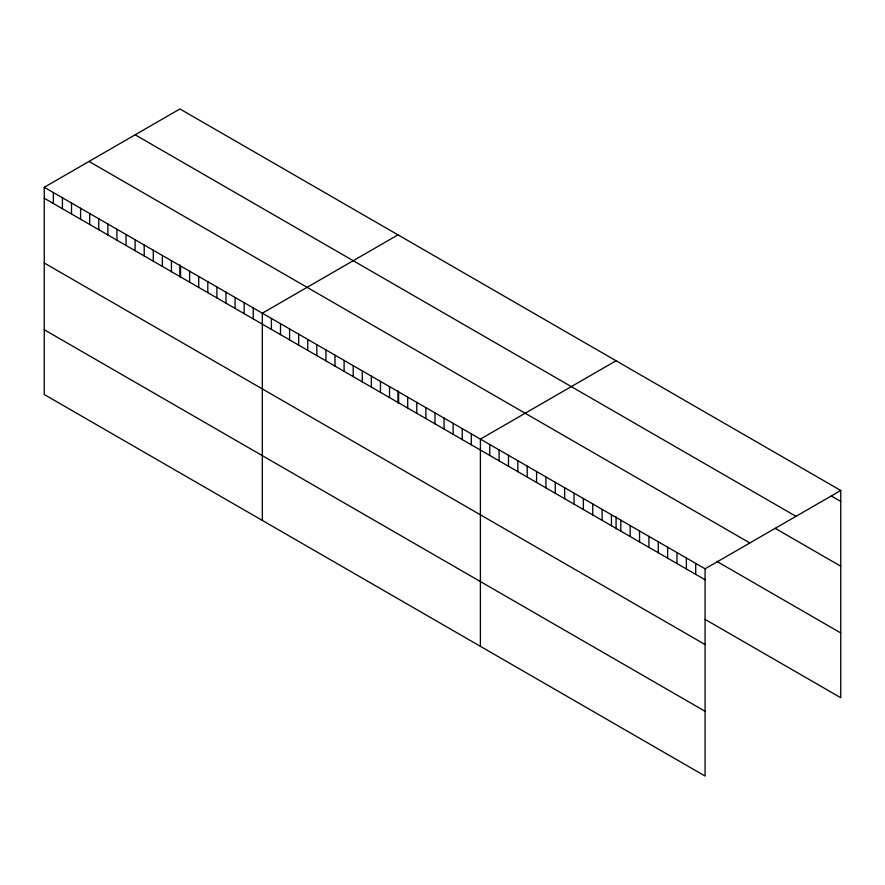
<?xml version="1.0" encoding="UTF-8"?>
<svg xmlns="http://www.w3.org/2000/svg" width="885" height="885" viewBox="0 0 885 885"><rect width="100%" height="100%" fill="white"/><g stroke="black" fill="none" stroke-linecap="round" stroke-linejoin="round"><path stroke-width="1.33" d="M44.25 187.288L705.079 568.812L705.079 776.045L44.25 394.511L44.25 187.288L179.92 108.955L840.75 490.489L840.75 697.712L705.002 619.345M397.996 234.857L262.325 313.19L262.325 520.424M616.071 360.77L480.4 439.093L480.4 646.327M705.079 568.812L840.75 490.489M831.391 496.02L840.75 501.43M135.151 134.808L795.98 516.331M775.216 528.367L840.75 566.201M89.02 161.435L749.849 542.959M716.706 561.322L840.75 632.941M44.25 198.229L705.079 579.764M44.25 263L705.079 644.534M44.25 329.74L705.079 711.274M695.721 563.402L695.721 574.354M686.362 558.004L686.362 568.944M676.992 552.594L676.992 563.546M667.633 547.195L667.633 558.136M658.274 541.786L658.274 552.738M648.915 536.387L648.915 547.328M639.545 530.978L639.545 541.919M630.186 525.568L630.186 536.52M620.827 520.17L620.827 531.111M616.071 516.718L616.071 528.865M611.469 514.76L611.469 525.712M602.099 509.362L602.099 520.303M592.74 503.952L592.74 514.904M583.381 498.543L583.381 509.494M574.011 493.144L574.011 504.085M564.652 487.735L564.652 498.686M555.293 482.336L555.293 493.277M545.934 476.926L545.934 487.878M536.564 471.517L536.564 482.469M527.206 466.118L527.206 477.059M517.847 460.709L517.847 471.661M508.488 455.31L508.488 466.251M499.118 449.901L499.118 460.853M489.759 444.502L489.759 455.443M471.307 433.849L471.307 444.79M462.224 428.606L462.224 439.546M453.142 423.351L453.142 434.303M444.049 418.107L444.049 429.059M434.966 412.864L434.966 423.804M425.884 407.62L425.884 418.561M416.791 402.365L416.791 413.317M407.708 397.122L407.708 408.073M398.615 391.878L398.615 402.83M397.996 390.816L397.996 402.963M389.533 386.634L389.533 397.575M380.45 381.391L380.45 392.332M371.357 376.136L371.357 387.088M362.275 370.892L362.275 381.844M353.192 365.649L353.192 376.601M344.099 360.405L344.099 371.346M335.017 355.162L335.017 366.102M325.934 349.907L325.934 360.859M316.841 344.663L316.841 355.615M307.759 339.42L307.759 350.36M298.665 334.176L298.665 345.117M289.583 328.921L289.583 339.873M280.501 323.678L280.501 334.63M271.407 318.434L271.407 329.386M253.243 307.947L253.243 318.888M244.149 302.692L244.149 313.644M235.067 297.448L235.067 308.4M225.974 292.205L225.974 303.157M216.891 286.961L216.891 297.902M207.809 281.718L207.809 292.658M198.716 276.463L198.716 287.415M189.633 271.219L189.633 282.171M180.551 265.976L180.551 276.916M179.92 264.914L179.92 277.049M171.458 260.732L171.458 271.673M162.375 255.477L162.375 266.429M153.282 250.234L153.282 261.186M144.2 244.99L144.2 255.942M135.117 239.746L135.117 250.687M126.024 234.503L126.024 245.444M116.942 229.248L116.942 240.2M107.859 224.005L107.859 234.956M98.766 218.761L98.766 229.713M89.684 213.517L89.684 224.458M80.59 208.274L80.59 219.214M71.508 203.019L71.508 213.971M62.426 197.775L62.426 208.727M53.332 192.532L53.332 203.473"/></g></svg>
